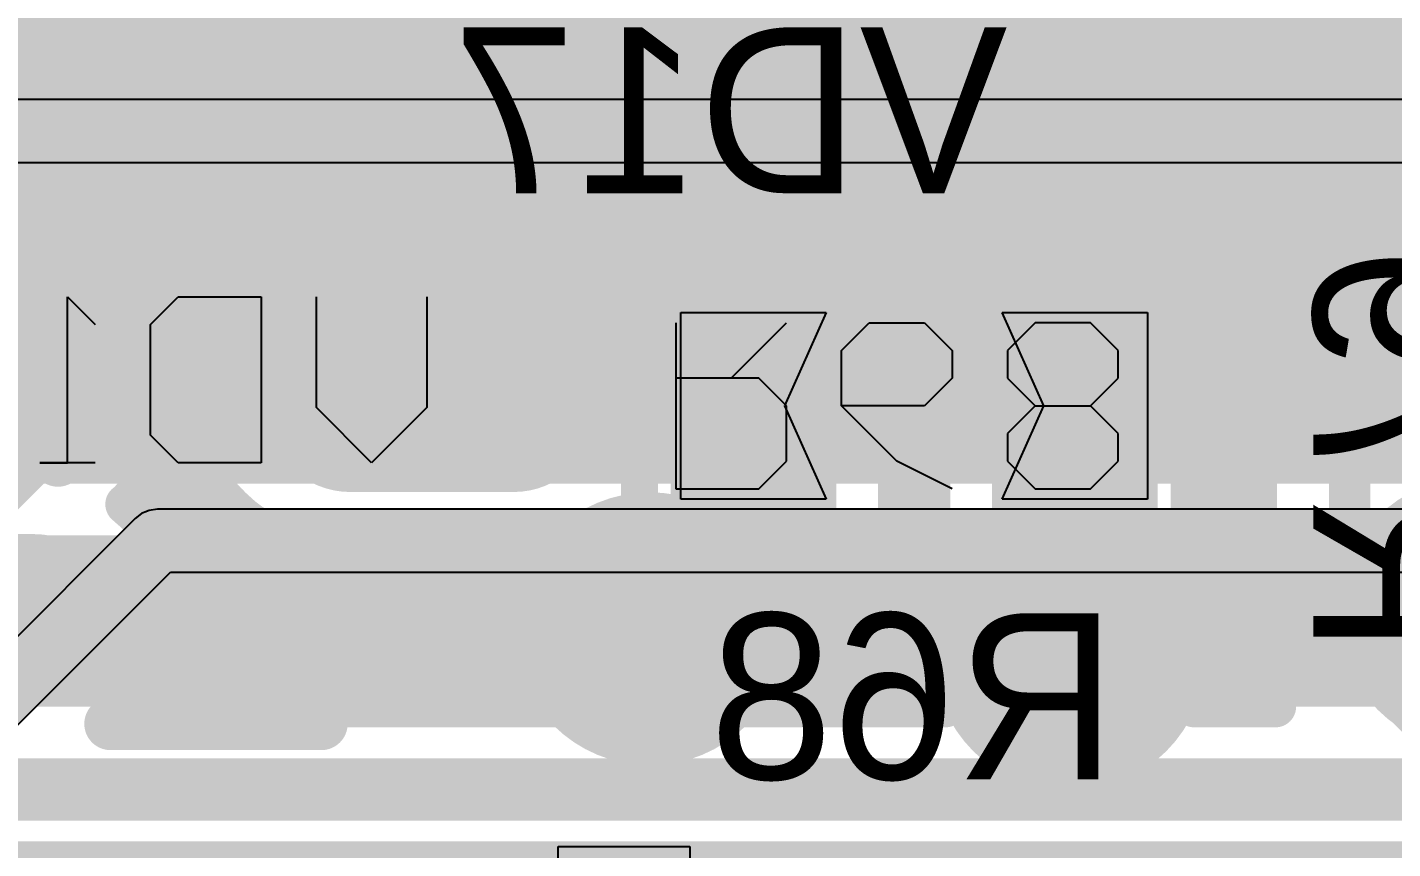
# Model space of a CAD drawing. Header units: millimetres. Extents: x 0.11 to 5.67, y 0.55 to 4.24.
# Drawn here: x 1.1594 to 1.4186, y 3.0596 to 3.2155 of the extents above; entities that cross this region are included whole.
import ezdxf

# ---------------------------------------------------------------- set-up
doc = ezdxf.new("R2010")
doc.units = ezdxf.units.MM
doc.header["$MEASUREMENT"] = 0
for name, color, linetype in [('BottomLayer', 5, 'Continuous'), ('BottomOverlay', 54, 'Continuous'), ('BottomPaste', 16, 'Continuous'), ('BottomSolder', 6, 'Continuous'), ('InternalPlane1', 76, 'Continuous'), ('InternalPlane2', 16, 'Continuous'), ('Mechanical3', 76, 'Continuous'), ('MultiLayer', 9, 'Continuous'), ('TopLayer', 1, 'Continuous'), ('TopOverlay', 2, 'Continuous'), ('ViaHoleLayer', 16, 'Continuous')]:
    doc.layers.add(name, color=color, linetype=linetype)

# ---------------------------------------------------------------- blocks, each defined once
blk = doc.blocks.new('SOT_23_123__B_72')
at = {"layer": 'BottomLayer', "const_width": 0.0280709}
for points in [[(0.0612519, 0.0413386), (0.0302677, 0.0413386)], [(-0.0297481, 0.0013386), (-0.0607323, 0.0013386)], [(0.0612519, -0.0386614), (0.0302677, -0.0386614)]]:
    blk.add_lwpolyline(points, dxfattribs=at)
at = {"layer": 'BottomLayer', "const_width": 0.0140354}
for points in [[(0.02325, 0.0413386, 1), (0.0372854, 0.0413386, 1)], [(0.0542342, 0.0413386, 1), (0.0682696, 0.0413386, 1)], [(-0.06775, 0.0013386, 1), (-0.0537146, 0.0013386, 1)], [(-0.0367658, 0.0013386, 1), (-0.0227304, 0.0013386, 1)], [(0.02325, -0.0386614, 1), (0.0372854, -0.0386614, 1)], [(0.0542342, -0.0386614, 1), (0.0682696, -0.0386614, 1)]]:
    blk.add_lwpolyline(points, format="xyb", close=True, dxfattribs=at)
at = {"layer": 'BottomOverlay', "const_width": 0.01}
for points in [[(-0.0242402, 0.0613386), (-0.0242402, 0.0313386)], [(0.0157598, 0.0613386), (-0.0242402, 0.0613386)], [(0.0257598, 0.0113386), (0.0257598, -0.0086614)], [(-0.0242402, -0.0286614), (-0.0242402, -0.0586614)], [(0.0157598, -0.0586614), (-0.0242402, -0.0586614)]]:
    blk.add_lwpolyline(points, dxfattribs=at)
at = {"layer": 'BottomOverlay', "const_width": 0.005}
for points in [[(-0.0267402, 0.0613386, 1), (-0.0217402, 0.0613386, 1)], [(-0.0267402, 0.0613386, 1), (-0.0217402, 0.0613386, 1)], [(0.0132598, 0.0613386, 1), (0.0182598, 0.0613386, 1)], [(-0.0267402, 0.0313386, 1), (-0.0217402, 0.0313386, 1)], [(0.0232598, 0.0113386, 1), (0.0282598, 0.0113386, 1)], [(0.0232598, -0.0086614, 1), (0.0282598, -0.0086614, 1)], [(-0.0267402, -0.0286614, 1), (-0.0217402, -0.0286614, 1)], [(-0.0267402, -0.0586614, 1), (-0.0217402, -0.0586614, 1)], [(-0.0267402, -0.0586614, 1), (-0.0217402, -0.0586614, 1)], [(0.0132598, -0.0586614, 1), (0.0182598, -0.0586614, 1)]]:
    blk.add_lwpolyline(points, format="xyb", close=True, dxfattribs=at)
at = {"layer": 'BottomPaste', "const_width": 0.0280709}
for points in [[(0.0612519, 0.0413386), (0.0302677, 0.0413386)], [(-0.0297481, 0.0013386), (-0.0607323, 0.0013386)], [(0.0612519, -0.0386614), (0.0302677, -0.0386614)]]:
    blk.add_lwpolyline(points, dxfattribs=at)
at = {"layer": 'BottomPaste', "const_width": 0.0140354}
for points in [[(0.02325, 0.0413386, 1), (0.0372854, 0.0413386, 1)], [(0.0542342, 0.0413386, 1), (0.0682696, 0.0413386, 1)], [(-0.06775, 0.0013386, 1), (-0.0537146, 0.0013386, 1)], [(-0.0367658, 0.0013386, 1), (-0.0227304, 0.0013386, 1)], [(0.02325, -0.0386614, 1), (0.0372854, -0.0386614, 1)], [(0.0542342, -0.0386614, 1), (0.0682696, -0.0386614, 1)]]:
    blk.add_lwpolyline(points, format="xyb", close=True, dxfattribs=at)
at = {"layer": 'BottomSolder', "const_width": 0.0320079}
for points in [[(0.0612519, 0.0413386), (0.0302677, 0.0413386)], [(-0.0297481, 0.0013386), (-0.0607323, 0.0013386)], [(0.0612519, -0.0386614), (0.0302677, -0.0386614)]]:
    blk.add_lwpolyline(points, dxfattribs=at)
at = {"layer": 'BottomSolder', "const_width": 0.0160039}
for points in [[(0.0222657, 0.0413386, 1), (0.0382697, 0.0413386, 1)], [(0.0532499, 0.0413386, 1), (0.0692539, 0.0413386, 1)], [(-0.0687343, 0.0013386, 1), (-0.0527303, 0.0013386, 1)], [(-0.0377501, 0.0013386, 1), (-0.0217461, 0.0013386, 1)], [(0.0222657, -0.0386614, 1), (0.0382697, -0.0386614, 1)], [(0.0532499, -0.0386614, 1), (0.0692539, -0.0386614, 1)]]:
    blk.add_lwpolyline(points, format="xyb", close=True, dxfattribs=at)
at = {"layer": 'Mechanical3'}
for p, q in [((-0.0442913, 0.0013157), (-0.033796, 0.011811)), ((-0.033796, 0.011811), (-0.0233007, 0.0013157)), ((-0.0128054, -0.0196749), (-0.0128054, 0.011811)), ((-0.0128054, 0.011811), (0.0029376, 0.011811)), ((0.0029376, 0.011811), (0.0081852, 0.0065633)), ((0.0186805, 0.011811), (0.0291758, 0.011811)), ((0.0291758, 0.011811), (0.0239282, 0.011811)), ((0.0239282, 0.011811), (0.0239282, -0.0196749)), ((0.0449188, 0.0065633), (0.0449188, 0.011811)), ((0.0081852, 0.0065633), (0.0081852, -0.0144273)), ((0.0659094, -0.0144273), (0.0449188, 0.0065633)), ((-0.0442913, -0.0196749), (-0.0442913, 0.0013157)), ((-0.0233007, 0.0013157), (-0.0233007, -0.0196749)), ((0.0081852, -0.0144273), (0.0029376, -0.0196749)), ((0.0239282, -0.0196749), (0.0186805, -0.0144273)), ((0.0659094, -0.0196749), (0.0659094, -0.0144273)), ((0.0029376, -0.0196749), (-0.0128054, -0.0196749)), ((0.0449188, -0.0196749), (0.0659094, -0.0196749))]:
    blk.add_line(p, q, dxfattribs=at)
blk = doc.blocks.new('RC0603_B_108')
at = {"layer": 'BottomLayer'}
for points in [[(-0.0442913, -0.0177165), (-0.0167323, -0.0177165), (-0.0442913, 0.0177165), (-0.0167323, 0.0177165)], [(0.0442677, 0.0177165), (0.0167087, 0.0177165), (0.0442677, -0.0177165), (0.0167087, -0.0177165)]]:
    blk.add_solid(points, dxfattribs=at)
at = {"layer": 'BottomOverlay', "const_width": 0.0070079}
for points in [[(-0.0521653, -0.0255906), (-0.0521653, 0.0255906)], [(-0.0521653, 0.0255906), (0.0521654, 0.0255906)], [(0.0521654, -0.0255906), (0.0521654, 0.0255906)], [(-0.0521653, -0.0255906), (0.0521654, -0.0255906)]]:
    blk.add_lwpolyline(points, dxfattribs=at)
at = {"layer": 'BottomOverlay', "const_width": 0.0035039}
for points in [[(-0.0539173, 0.0255906, 1), (-0.0504133, 0.0255906, 1)], [(-0.0539173, 0.0255906, 1), (-0.0504133, 0.0255906, 1)], [(0.0504134, 0.0255906, 1), (0.0539174, 0.0255906, 1)], [(0.0504134, 0.0255906, 1), (0.0539174, 0.0255906, 1)], [(-0.0539173, -0.0255906, 1), (-0.0504133, -0.0255906, 1)], [(-0.0539173, -0.0255906, 1), (-0.0504133, -0.0255906, 1)], [(0.0504134, -0.0255906, 1), (0.0539174, -0.0255906, 1)], [(0.0504134, -0.0255906, 1), (0.0539174, -0.0255906, 1)]]:
    blk.add_lwpolyline(points, format="xyb", close=True, dxfattribs=at)
at = {"layer": 'BottomPaste'}
for p, q in [((-0.0442913, -0.0177165), (-0.0442913, 0.0177165)), ((-0.0442913, 0.0177165), (-0.0167323, 0.0177165)), ((-0.0167323, 0.0177165), (-0.0246063, 0)), ((0.0245827, 0), (0.0167087, 0.0177165)), ((0.0167087, 0.0177165), (0.0442677, 0.0177165)), ((0.0442677, 0.0177165), (0.0442677, -0.0177165)), ((-0.0246063, 0), (-0.0167323, -0.0177165)), ((0.0167087, -0.0177165), (0.0245827, 0)), ((-0.0167323, -0.0177165), (-0.0442913, -0.0177165)), ((0.0442677, -0.0177165), (0.0167087, -0.0177165))]:
    blk.add_line(p, q, dxfattribs=at)
at = {"layer": 'BottomSolder'}
for points in [[(-0.0462598, -0.019685), (-0.0147638, -0.019685), (-0.0462598, 0.019685), (-0.0147638, 0.019685)], [(0.0462362, 0.019685), (0.0147402, 0.019685), (0.0462362, -0.019685), (0.0147402, -0.019685)]]:
    blk.add_solid(points, dxfattribs=at)
at = {"layer": 'Mechanical3'}
for p, q in [((-0.0452756, 0.015748), (-0.0452756, -0.0157379)), ((-0.0347803, 0.0052527), (-0.024285, 0.015748)), ((-0.0137897, 0.0105003), (-0.008542, 0.015748)), ((-0.008542, 0.015748), (0.0019533, 0.015748)), ((0.0019533, 0.015748), (0.0072009, 0.0105003)), ((0.0229439, 0.015748), (0.0176962, 0.0105003)), ((0.0334392, 0.015748), (0.0229439, 0.015748)), ((0.0386868, 0.0105003), (0.0334392, 0.015748)), ((-0.0137897, 5e-06), (-0.0137897, 0.0105003)), ((0.0072009, 0.0105003), (0.0072009, 0.0052527)), ((0.0176962, 0.0105003), (0.0176962, 0.0052527)), ((0.0386868, 0.0052527), (0.0386868, 0.0105003)), ((-0.0295326, 0.0052527), (-0.0452756, 0.0052527)), ((-0.024285, 5e-06), (-0.0295326, 0.0052527)), ((0.0072009, 0.0052527), (0.0019533, 5e-06)), ((0.0176962, 0.0052527), (0.0229439, 5e-06)), ((0.0334392, 5e-06), (0.0386868, 0.0052527)), ((-0.024285, -0.0104903), (-0.024285, 5e-06)), ((-0.0032944, -0.0104903), (-0.0137897, 5e-06)), ((0.0019533, 5e-06), (-0.0137897, 5e-06)), ((0.0229439, 5e-06), (0.0176962, -0.0052426)), ((0.0229439, 5e-06), (0.0334392, 5e-06)), ((0.0386868, -0.0052426), (0.0334392, 5e-06)), ((0.0176962, -0.0052426), (0.0176962, -0.0104903)), ((0.0386868, -0.0104903), (0.0386868, -0.0052426)), ((-0.0295326, -0.0157379), (-0.024285, -0.0104903)), ((0.0072009, -0.0157379), (-0.0032944, -0.0104903)), ((0.0176962, -0.0104903), (0.0229439, -0.0157379)), ((0.0334392, -0.0157379), (0.0386868, -0.0104903)), ((-0.0452756, -0.0157379), (-0.0295326, -0.0157379)), ((0.0229439, -0.0157379), (0.0334392, -0.0157379))]:
    blk.add_line(p, q, dxfattribs=at)
blk = doc.blocks.new('SO14_B_193')
at = {"layer": 'BottomOverlay'}
for p, q in [((-0.05, 0.075), (-0.025, 0.075)), ((-0.05, 0.05), (-0.05, 0.075)), ((-0.025, 0.05), (-0.05, 0.05))]:
    blk.add_line(p, q, dxfattribs=at)
blk = doc.blocks.new('CAP_13_26_236')
at = {"layer": 'TopOverlay', "const_width": 0.007874}
blk.add_lwpolyline([(-0.2559055, -1.1102363), (-0.2559055, -0.0629922)], dxfattribs=at)

msp = doc.modelspace()

# ---------------------------------------------------------------- linework, layer by layer
at = {"layer": 'BottomLayer'}
for points, const_width in [([(1.3622047, 3.2568898), (1.4104331, 3.2086614)], 0.007874), ([(1.1762009, 3.149626), (1.2726378, 3.2460629)], 0.019685), ([(1.1865995, 3.1934312), (1.2323651, 3.2391968)], 0.007874), ([(1.3548662, 3.2391733), (1.3927166, 3.2013229)], 0.007874), ([(1.231143, 3.1711615), (1.2893411, 3.2293596)], 0.007874), ([(0.9527559, 3.2194801), (1.2126484, 3.2194801)], 0.007874), ([(1.2794616, 3.2194801), (1.3745594, 3.2194801)], 0.007874), ([(1.0984252, 3.2116061), (1.2047744, 3.2116061)], 0.007874), ([(1.1296929, 3.2111615), (1.1606771, 3.2111615)], 0.007874), ([(1.2715876, 3.2116061), (1.3824334, 3.2116061)], 0.007874), ([(1.4104331, 3.0973301), (1.4104331, 3.2086614)], 0.007874), ([(1.1796007, 3.2037321), (1.1969004, 3.2037321)], 0.007874), ([(1.2637136, 3.2037321), (1.3903074, 3.2037321)], 0.007874), ([(1.3927166, 3.0973301), (1.3927166, 3.2013229)], 0.007874), ([(1.1855193, 3.1958581), (1.1890264, 3.1958581)], 0.007874), ([(1.2558396, 3.1958581), (1.3927166, 3.1958581)], 0.007874), ([(1.2479656, 3.1879841), (1.3927166, 3.1879841)], 0.007874), ([(1.2400916, 3.1801101), (1.3927166, 3.1801101)], 0.007874), ([(1.269685, 3.1751969), (1.3248032, 3.1751969)], 0.007874), ([(1.269685, 3.1671456), (1.269685, 3.1751969)], 0.007874), ([(1.3248032, 3.1122047), (1.3248032, 3.1751969)], 0.007874), ([(1.330685, 3.1122047), (1.330685, 3.1751969)], 0.007874), ([(1.330685, 3.1751969), (1.3858032, 3.1751969)], 0.007874), ([(1.3858032, 3.1122047), (1.3858032, 3.1751969)], 0.007874), ([(1.2322176, 3.1722361), (1.269685, 3.1722361)], 0.007874), ([(1.3248032, 3.1722361), (1.330685, 3.1722361)], 0.007874), ([(1.3858032, 3.1722361), (1.3927166, 3.1722361)], 0.007874), ([(1.231143, 3.1711615), (1.2516771, 3.1711615)], 0.007874), ([(1.2660742, 3.1671456), (1.269685, 3.1671456)], 0.007874), ([(1.3248032, 3.1643621), (1.330685, 3.1643621)], 0.007874), ([(1.3858032, 3.1643621), (1.3927166, 3.1643621)], 0.007874), ([(1.3248032, 3.1564881), (1.330685, 3.1564881)], 0.007874), ([(1.3858032, 3.1564881), (1.3927166, 3.1564881)], 0.007874), ([(1.1466535, 3.1269685), (1.169311, 3.149626)], 0.019685), ([(1.169311, 3.149626), (1.1762009, 3.149626)], 0.019685), ([(1.2135472, 3.1423622), (1.2151517, 3.1407577)], 0.019685), ([(1.236185, 3.1433465), (1.2363621, 3.1435236)], 0.019685), ([(1.2363621, 3.1435236), (1.2970669, 3.1435236)], 0.019685), ([(1.2970669, 3.1435236), (1.2972441, 3.1437008)], 0.019685), ([(1.3248032, 3.1486141), (1.330685, 3.1486141)], 0.007874), ([(1.3572835, 3.1427402), (1.3582441, 3.1437008)], 0.019685), ([(1.3572835, 3.0964567), (1.3572835, 3.1427402)], 0.019685), ([(1.3858032, 3.1486141), (1.3927166, 3.1486141)], 0.007874), ([(1.3248032, 3.1407401), (1.330685, 3.1407401)], 0.007874), ([(1.3858032, 3.1407401), (1.3927166, 3.1407401)], 0.007874), ([(1.3248032, 3.1328661), (1.330685, 3.1328661)], 0.007874), ([(1.3858032, 3.1328661), (1.3927166, 3.1328661)], 0.007874), ([(1.1781454, 3.1249921), (1.1975107, 3.1249921)], 0.007874), ([(1.3248032, 3.1249921), (1.330685, 3.1249921)], 0.007874), ([(1.3858032, 3.1249921), (1.3927166, 3.1249921)], 0.007874), ([(1.2666441, 3.1199016), (1.269685, 3.1199016)], 0.007874), ([(1.269685, 3.1122047), (1.269685, 3.1199016)], 0.007874), ([(1.1848435, 3.1171181), (1.211433, 3.1171181)], 0.007874), ([(1.2206929, 3.1155315), (1.2516771, 3.1155315)], 0.007874), ([(1.260937, 3.1171181), (1.269685, 3.1171181)], 0.007874), ([(1.3248032, 3.1171181), (1.330685, 3.1171181)], 0.007874), ([(1.3858032, 3.1171181), (1.3927166, 3.1171181)], 0.007874), ([(1.269685, 3.1122047), (1.3248032, 3.1122047)], 0.007874), ([(1.3336615, 3.1062992), (1.3336615, 3.1122047)], 0.007874), ([(1.3809055, 3.1122047), (1.3858032, 3.1122047)], 0.007874), ([(1.3809055, 3.1062992), (1.3809055, 3.1122047)], 0.007874), ([(1.1878597, 3.1092441), (1.3336615, 3.1092441)], 0.007874), ([(1.3809055, 3.1092441), (1.3927166, 3.1092441)], 0.007874), ([(1.1884218, 3.1013701), (1.3321691, 3.1013701)], 0.007874), ([(1.3823979, 3.1013701), (1.3927166, 3.1013701)], 0.007874), ([(1.4104331, 3.0973301), (1.425086, 3.0826772)], 0.007874), ([(1.1866895, 3.0934961), (1.3318648, 3.0934961)], 0.007874), ([(1.3827022, 3.0934961), (1.3931364, 3.0934961)], 0.007874), ([(1.1828966, 3.0866142), (1.3336615, 3.0866142)], 0.007874), ([(1.3809055, 3.0866142), (1.3963248, 3.0866142)], 0.007874), ([(1.1226052, 3.0688977), (1.4370078, 3.0688977)], 0.007874)]:
    msp.add_lwpolyline(points, dxfattribs=dict(at, const_width=const_width))
for points, const_width in [([(1.2106799, 3.2194801, 1), (1.2146169, 3.2194801, 1)], 0.003937), ([(1.2774931, 3.2194801, 1), (1.2814301, 3.2194801, 1)], 0.003937), ([(1.3725909, 3.2194801, 1), (1.3765279, 3.2194801, 1)], 0.003937), ([(1.1587086, 3.2111615, 1), (1.1626456, 3.2111615, 1)], 0.003937), ([(1.1587086, 3.2111615, 1), (1.1626456, 3.2111615, 1)], 0.003937), ([(1.2028059, 3.2116061, 1), (1.2067429, 3.2116061, 1)], 0.003937), ([(1.2696191, 3.2116061, 1), (1.2735561, 3.2116061, 1)], 0.003937), ([(1.3804649, 3.2116061, 1), (1.3844019, 3.2116061, 1)], 0.003937), ([(1.4084646, 3.2086614, 1), (1.4124016, 3.2086614, 1)], 0.003937), ([(1.4084646, 3.2086614, 1), (1.4124016, 3.2086614, 1)], 0.003937), ([(1.1776322, 3.2037321, 1), (1.1815692, 3.2037321, 1)], 0.003937), ([(1.1949319, 3.2037321, 1), (1.1988689, 3.2037321, 1)], 0.003937), ([(1.2617451, 3.2037321, 1), (1.2656821, 3.2037321, 1)], 0.003937), ([(1.3883389, 3.2037321, 1), (1.3922759, 3.2037321, 1)], 0.003937), ([(1.3907481, 3.2013229, 1), (1.3946851, 3.2013229, 1)], 0.003937), ([(1.3907481, 3.2013229, 1), (1.3946851, 3.2013229, 1)], 0.003937), ([(1.1835508, 3.1958581, 1), (1.1874878, 3.1958581, 1)], 0.003937), ([(1.1870579, 3.1958581, 1), (1.1909949, 3.1958581, 1)], 0.003937), ([(1.2538711, 3.1958581, 1), (1.2578081, 3.1958581, 1)], 0.003937), ([(1.3907481, 3.1958581, 1), (1.3946851, 3.1958581, 1)], 0.003937), ([(1.184631, 3.1934312, 1), (1.188568, 3.1934312, 1)], 0.003937), ([(1.184631, 3.1934312, 1), (1.188568, 3.1934312, 1)], 0.003937), ([(1.2459971, 3.1879841, 1), (1.2499341, 3.1879841, 1)], 0.003937), ([(1.3907481, 3.1879841, 1), (1.3946851, 3.1879841, 1)], 0.003937), ([(1.2381231, 3.1801101, 1), (1.2420601, 3.1801101, 1)], 0.003937), ([(1.3907481, 3.1801101, 1), (1.3946851, 3.1801101, 1)], 0.003937), ([(1.2677165, 3.1751969, 1), (1.2716535, 3.1751969, 1)], 0.003937), ([(1.2677165, 3.1751969, 1), (1.2716535, 3.1751969, 1)], 0.003937), ([(1.3228347, 3.1751969, 1), (1.3267717, 3.1751969, 1)], 0.003937), ([(1.3228347, 3.1751969, 1), (1.3267717, 3.1751969, 1)], 0.003937), ([(1.3287165, 3.1751969, 1), (1.3326535, 3.1751969, 1)], 0.003937), ([(1.3287165, 3.1751969, 1), (1.3326535, 3.1751969, 1)], 0.003937), ([(1.3838347, 3.1751969, 1), (1.3877717, 3.1751969, 1)], 0.003937), ([(1.3838347, 3.1751969, 1), (1.3877717, 3.1751969, 1)], 0.003937), ([(1.2302491, 3.1722361, 1), (1.2341861, 3.1722361, 1)], 0.003937), ([(1.2677165, 3.1722361, 1), (1.2716535, 3.1722361, 1)], 0.003937), ([(1.3228347, 3.1722361, 1), (1.3267717, 3.1722361, 1)], 0.003937), ([(1.3287165, 3.1722361, 1), (1.3326535, 3.1722361, 1)], 0.003937), ([(1.3838347, 3.1722361, 1), (1.3877717, 3.1722361, 1)], 0.003937), ([(1.3907481, 3.1722361, 1), (1.3946851, 3.1722361, 1)], 0.003937), ([(1.2291745, 3.1711615, 1), (1.2331115, 3.1711615, 1)], 0.003937), ([(1.2291745, 3.1711615, 1), (1.2331115, 3.1711615, 1)], 0.003937), ([(1.2497086, 3.1711615, 1), (1.2536456, 3.1711615, 1)], 0.003937), ([(1.2497086, 3.1711615, 1), (1.2536456, 3.1711615, 1)], 0.003937), ([(1.2641057, 3.1671456, 1), (1.2680427, 3.1671456, 1)], 0.003937), ([(1.2641057, 3.1671456, 1), (1.2680427, 3.1671456, 1)], 0.003937), ([(1.2677165, 3.1671456, 1), (1.2716535, 3.1671456, 1)], 0.003937), ([(1.2677165, 3.1671456, 1), (1.2716535, 3.1671456, 1)], 0.003937), ([(1.3228347, 3.1643621, 1), (1.3267717, 3.1643621, 1)], 0.003937), ([(1.3287165, 3.1643621, 1), (1.3326535, 3.1643621, 1)], 0.003937), ([(1.3838347, 3.1643621, 1), (1.3877717, 3.1643621, 1)], 0.003937), ([(1.3907481, 3.1643621, 1), (1.3946851, 3.1643621, 1)], 0.003937), ([(1.3228347, 3.1564881, 1), (1.3267717, 3.1564881, 1)], 0.003937), ([(1.3287165, 3.1564881, 1), (1.3326535, 3.1564881, 1)], 0.003937), ([(1.3838347, 3.1564881, 1), (1.3877717, 3.1564881, 1)], 0.003937), ([(1.3907481, 3.1564881, 1), (1.3946851, 3.1564881, 1)], 0.003937), ([(1.1643898, 3.149626, 1), (1.1742322, 3.149626, 1)], 0.0098425), ([(1.1643898, 3.149626, 1), (1.1742322, 3.149626, 1)], 0.0098425), ([(1.1712797, 3.149626, 1), (1.1811221, 3.149626, 1)], 0.0098425), ([(1.1712797, 3.149626, 1), (1.1811221, 3.149626, 1)], 0.0098425), ([(1.208626, 3.1423622, 1), (1.2184684, 3.1423622, 1)], 0.0098425), ([(1.2312638, 3.1433465, 1), (1.2411062, 3.1433465, 1)], 0.0098425), ([(1.2314409, 3.1435236, 1), (1.2412833, 3.1435236, 1)], 0.0098425), ([(1.2314409, 3.1435236, 1), (1.2412833, 3.1435236, 1)], 0.0098425), ([(1.2921457, 3.1435236, 1), (1.3019881, 3.1435236, 1)], 0.0098425), ([(1.2921457, 3.1435236, 1), (1.3019881, 3.1435236, 1)], 0.0098425), ([(1.2923229, 3.1437008, 1), (1.3021653, 3.1437008, 1)], 0.0098425), ([(1.3228347, 3.1486141, 1), (1.3267717, 3.1486141, 1)], 0.003937), ([(1.3287165, 3.1486141, 1), (1.3326535, 3.1486141, 1)], 0.003937), ([(1.3523623, 3.1427402, 1), (1.3622047, 3.1427402, 1)], 0.0098425), ([(1.3523623, 3.1427402, 1), (1.3622047, 3.1427402, 1)], 0.0098425), ([(1.3533229, 3.1437008, 1), (1.3631653, 3.1437008, 1)], 0.0098425), ([(1.3838347, 3.1486141, 1), (1.3877717, 3.1486141, 1)], 0.003937), ([(1.3907481, 3.1486141, 1), (1.3946851, 3.1486141, 1)], 0.003937), ([(1.2102305, 3.1407577, 1), (1.2200729, 3.1407577, 1)], 0.0098425), ([(1.3228347, 3.1407401, 1), (1.3267717, 3.1407401, 1)], 0.003937), ([(1.3287165, 3.1407401, 1), (1.3326535, 3.1407401, 1)], 0.003937), ([(1.3838347, 3.1407401, 1), (1.3877717, 3.1407401, 1)], 0.003937), ([(1.3907481, 3.1407401, 1), (1.3946851, 3.1407401, 1)], 0.003937), ([(1.3228347, 3.1328661, 1), (1.3267717, 3.1328661, 1)], 0.003937), ([(1.3287165, 3.1328661, 1), (1.3326535, 3.1328661, 1)], 0.003937), ([(1.3838347, 3.1328661, 1), (1.3877717, 3.1328661, 1)], 0.003937), ([(1.3907481, 3.1328661, 1), (1.3946851, 3.1328661, 1)], 0.003937), ([(1.1902318, 3.1322473, 1), (1.1941688, 3.1322473, 1)], 0.003937), ([(1.1902318, 3.1322473, 1), (1.1941688, 3.1322473, 1)], 0.003937), ([(1.1902318, 3.1322473, 1), (1.1941688, 3.1322473, 1)], 0.003937), ([(1.1761427, 3.1250196, 1), (1.1800797, 3.1250196, 1)], 0.003937), ([(1.1761769, 3.1249921, 1), (1.1801139, 3.1249921, 1)], 0.003937), ([(1.1773312, 3.1262081, 1), (1.1812682, 3.1262081, 1)], 0.003937), ([(1.1773312, 3.1262081, 1), (1.1812682, 3.1262081, 1)], 0.003937), ([(1.1948754, 3.1256589, 1), (1.1988124, 3.1256589, 1)], 0.003937), ([(1.1955422, 3.1249921, 1), (1.1994792, 3.1249921, 1)], 0.003937), ([(1.3228347, 3.1249921, 1), (1.3267717, 3.1249921, 1)], 0.003937), ([(1.3287165, 3.1249921, 1), (1.3326535, 3.1249921, 1)], 0.003937), ([(1.3838347, 3.1249921, 1), (1.3877717, 3.1249921, 1)], 0.003937), ([(1.3907481, 3.1249921, 1), (1.3946851, 3.1249921, 1)], 0.003937), ([(1.1964799, 3.1240544, 1), (1.2004169, 3.1240544, 1)], 0.003937), ([(1.2646756, 3.1199016, 1), (1.2686126, 3.1199016, 1)], 0.003937), ([(1.2646756, 3.1199016, 1), (1.2686126, 3.1199016, 1)], 0.003937), ([(1.2677165, 3.1199016, 1), (1.2716535, 3.1199016, 1)], 0.003937), ([(1.2677165, 3.1199016, 1), (1.2716535, 3.1199016, 1)], 0.003937), ([(1.2078483, 3.117746, 1), (1.2117853, 3.117746, 1)], 0.003937), ([(1.2078483, 3.117746, 1), (1.2117853, 3.117746, 1)], 0.003937), ([(1.182875, 3.1171181, 1), (1.186812, 3.1171181, 1)], 0.003937), ([(1.2094645, 3.1171181, 1), (1.2134015, 3.1171181, 1)], 0.003937), ([(1.2187244, 3.1155315, 1), (1.2226614, 3.1155315, 1)], 0.003937), ([(1.2187244, 3.1155315, 1), (1.2226614, 3.1155315, 1)], 0.003937), ([(1.2497086, 3.1155315, 1), (1.2536456, 3.1155315, 1)], 0.003937), ([(1.2497086, 3.1155315, 1), (1.2536456, 3.1155315, 1)], 0.003937), ([(1.2589685, 3.1171181, 1), (1.2629055, 3.1171181, 1)], 0.003937), ([(1.2677165, 3.1171181, 1), (1.2716535, 3.1171181, 1)], 0.003937), ([(1.3228347, 3.1171181, 1), (1.3267717, 3.1171181, 1)], 0.003937), ([(1.3287165, 3.1171181, 1), (1.3326535, 3.1171181, 1)], 0.003937), ([(1.3838347, 3.1171181, 1), (1.3877717, 3.1171181, 1)], 0.003937), ([(1.3907481, 3.1171181, 1), (1.3946851, 3.1171181, 1)], 0.003937), ([(1.2677165, 3.1122047, 1), (1.2716535, 3.1122047, 1)], 0.003937), ([(1.2677165, 3.1122047, 1), (1.2716535, 3.1122047, 1)], 0.003937), ([(1.3228347, 3.1122047, 1), (1.3267717, 3.1122047, 1)], 0.003937), ([(1.3228347, 3.1122047, 1), (1.3267717, 3.1122047, 1)], 0.003937), ([(1.3287165, 3.1122047, 1), (1.3326535, 3.1122047, 1)], 0.003937), ([(1.331693, 3.1122047, 1), (1.33563, 3.1122047, 1)], 0.003937), ([(1.378937, 3.1122047, 1), (1.382874, 3.1122047, 1)], 0.003937), ([(1.378937, 3.1122047, 1), (1.382874, 3.1122047, 1)], 0.003937), ([(1.3838347, 3.1122047, 1), (1.3877717, 3.1122047, 1)], 0.003937), ([(1.3838347, 3.1122047, 1), (1.3877717, 3.1122047, 1)], 0.003937), ([(1.1858912, 3.1092441, 1), (1.1898282, 3.1092441, 1)], 0.003937), ([(1.2716536, 3.1013781, 1), (1.2834646, 3.1013781, 1)], 0.011811), ([(1.331693, 3.1092441, 1), (1.33563, 3.1092441, 1)], 0.003937), ([(1.378937, 3.1092441, 1), (1.382874, 3.1092441, 1)], 0.003937), ([(1.3907481, 3.1092441, 1), (1.3946851, 3.1092441, 1)], 0.003937), ([(1.331693, 3.1062992, 1), (1.33563, 3.1062992, 1)], 0.003937), ([(1.331693, 3.1062992, 1), (1.33563, 3.1062992, 1)], 0.003937), ([(1.351378, 3.0964567, 1), (1.363189, 3.0964567, 1)], 0.011811), ([(1.378937, 3.1062992, 1), (1.382874, 3.1062992, 1)], 0.003937), ([(1.378937, 3.1062992, 1), (1.382874, 3.1062992, 1)], 0.003937), ([(1.1865236, 3.1033465, 1), (1.1904606, 3.1033465, 1)], 0.003937), ([(1.1865236, 3.1033465, 1), (1.1904606, 3.1033465, 1)], 0.003937), ([(1.3523623, 3.0964567, 1), (1.3622047, 3.0964567, 1)], 0.0098425), ([(1.1864533, 3.1013701, 1), (1.1903903, 3.1013701, 1)], 0.003937), ([(1.3302006, 3.1013701, 1), (1.3341376, 3.1013701, 1)], 0.003937), ([(1.3804294, 3.1013701, 1), (1.3843664, 3.1013701, 1)], 0.003937), ([(1.3907481, 3.1013701, 1), (1.3946851, 3.1013701, 1)], 0.003937), ([(1.3809055, 3.0964567, 1), (1.3848425, 3.0964567, 1)], 0.003937), ([(1.3809055, 3.0964567, 1), (1.3848425, 3.0964567, 1)], 0.003937), ([(1.3907481, 3.0973301, 1), (1.3946851, 3.0973301, 1)], 0.003937), ([(1.3907481, 3.0973301, 1), (1.3946851, 3.0973301, 1)], 0.003937), ([(1.3907481, 3.0973301, 1), (1.3946851, 3.0973301, 1)], 0.003937), ([(1.4084646, 3.0973301, 1), (1.4124016, 3.0973301, 1)], 0.003937), ([(1.4084646, 3.0973301, 1), (1.4124016, 3.0973301, 1)], 0.003937), ([(1.184721, 3.0934961, 1), (1.188658, 3.0934961, 1)], 0.003937), ([(1.3298963, 3.0934961, 1), (1.3338333, 3.0934961, 1)], 0.003937), ([(1.3807337, 3.0934961, 1), (1.3846707, 3.0934961, 1)], 0.003937), ([(1.3911679, 3.0934961, 1), (1.3951049, 3.0934961, 1)], 0.003937), ([(1.1809281, 3.0866142, 1), (1.1848651, 3.0866142, 1)], 0.003937), ([(1.1809281, 3.0866142, 1), (1.1848651, 3.0866142, 1)], 0.003937), ([(1.331693, 3.0866142, 1), (1.33563, 3.0866142, 1)], 0.003937), ([(1.331693, 3.0866142, 1), (1.33563, 3.0866142, 1)], 0.003937), ([(1.378937, 3.0866142, 1), (1.382874, 3.0866142, 1)], 0.003937), ([(1.378937, 3.0866142, 1), (1.382874, 3.0866142, 1)], 0.003937), ([(1.3943563, 3.0866142, 1), (1.3982933, 3.0866142, 1)], 0.003937), ([(1.3943563, 3.0866142, 1), (1.3982933, 3.0866142, 1)], 0.003937), ([(1.3943563, 3.0866142, 1), (1.3982933, 3.0866142, 1)], 0.003937)]:
    msp.add_lwpolyline(points, format="xyb", close=True, dxfattribs=dict(at, const_width=const_width))
at = {"layer": 'BottomLayer', "const_width": 0.007874}
for points in [[(1.1606771, 3.2111615, -0.3092754929017901), (1.1865995, 3.1934312)], [(1.2516771, 3.1711615, -0.1368566500599261), (1.2660742, 3.1671456)], [(1.1922003, 3.1322473, -0.1543422025354869), (1.1792997, 3.1262081)], [(1.1922003, 3.1322473, -0.1543422025354869), (1.1792997, 3.1262081)], [(1.1968439, 3.1256589, -0.08593595304923142), (1.1922003, 3.1322473)], [(1.1781112, 3.1250196, -0.2271319020091008), (1.1884921, 3.1033465)], [(1.2098168, 3.117746, -0.1403069229311059), (1.1984484, 3.1240544)], [(1.2666441, 3.1199016, -0.1430056354815388), (1.2516771, 3.1155315)], [(1.2206929, 3.1155315, -0.1007727925736306), (1.2098168, 3.117746)], [(1.3336615, 3.0866142, -0.2), (1.3336615, 3.1062992)], [(1.3809055, 3.1062992, -0.09901951359278484), (1.382874, 3.0964567)], [(1.1884921, 3.1033465, -0.162777348793399), (1.1828966, 3.0866142)], [(1.382874, 3.0964567, -0.09901951359278488), (1.3809055, 3.0866142)], [(1.3963248, 3.0866142, -0.163838509771473), (1.3927166, 3.0973301)], [(1.3963248, 3.0866142, -0.163838509771473), (1.3927166, 3.0973301)]]:
    msp.add_lwpolyline(points, format="xyb", dxfattribs=at)
at = {"layer": 'InternalPlane1', "const_width": 0.0259055}
msp.add_lwpolyline([(1.3443308, 3.0964567, 1), (1.3702362, 3.0964567, 1)], format="xyb", close=True, dxfattribs=at)
at = {"layer": 'InternalPlane2'}
for p, q in [((1.5664303, 3.2018226), (1.109252, 3.2018226)), ((1.1117193, 3.1899096), (1.5688976, 3.1899096)), ((1.1825134, 3.1238638), (1.1816718, 3.1235152)), ((1.184055, 3.1240667), (1.1825134, 3.1238638)), ((1.6727295, 3.1240667), (1.184055, 3.1240667)), ((1.1798431, 3.1223221), (1.1316149, 3.0740939)), ((1.1810767, 3.1232687), (1.1798431, 3.1223221)), ((1.1816718, 3.1235152), (1.1810767, 3.1232687)), ((1.1417833, 3.0674147), (1.1865223, 3.1121537)), ((1.1865223, 3.1121537), (1.6751968, 3.1121537))]:
    msp.add_line(p, q, dxfattribs=at)
at = {"layer": 'InternalPlane2', "const_width": 0.011811}
for points in [[(1.109252, 3.1958661), (1.5688976, 3.1958661)], [(1.1358268, 3.069882), (1.184055, 3.1181102)], [(1.184055, 3.1181102), (1.6751968, 3.1181102)]]:
    msp.add_lwpolyline(points, dxfattribs=at)
at = {"layer": 'InternalPlane2'}
for points, const_width in [([(1.4211024, 3.1043307, 1), (1.4470078, 3.1043307, 1)], 0.0259055), ([(1.2646064, 3.1013781, 1), (1.2905118, 3.1013781, 1)], 0.0259055), ([(1.1811023, 3.1181102, 1), (1.1870077, 3.1181102, 1)], 0.0059055), ([(1.1811023, 3.1181102, 1), (1.1870077, 3.1181102, 1)], 0.0059055)]:
    msp.add_lwpolyline(points, format="xyb", close=True, dxfattribs=dict(at, const_width=const_width))
at = {"layer": 'MultiLayer', "const_width": 0.011811}
for points in [[(1.2716536, 3.1013781, 1), (1.2834646, 3.1013781, 1)], [(1.351378, 3.0964567, 1), (1.363189, 3.0964567, 1)]]:
    msp.add_lwpolyline(points, format="xyb", close=True, dxfattribs=at)
at = {"layer": 'TopLayer'}
for points, const_width in [([(1.2145669, 3.1988189), (1.2145669, 3.2903543)], 0.0295276), ([(0.7362124, 3.2194801), (2.3218584, 3.2194801)], 0.007874), ([(0.7283384, 3.2116061), (2.3257874, 3.2116061)], 0.007874), ([(1.2145669, 3.1988189), (1.2263779, 3.1870079)], 0.0295276), ([(0.7204724, 3.2037321), (2.3257874, 3.2037321)], 0.007874), ([(0.7204724, 3.1958581), (2.3257874, 3.1958581)], 0.007874), ([(0.7821092, 3.1879841), (2.3257874, 3.1879841)], 0.007874), ([(0.788454, 3.1801101), (2.3257874, 3.1801101)], 0.007874), ([(0.7910351, 3.1722361), (2.3257874, 3.1722361)], 0.007874), ([(0.7910326, 3.1643621), (2.3257874, 3.1643621)], 0.007874), ([(0.7884457, 3.1564881), (1.5948366, 3.1564881)], 0.007874), ([(0.78209, 3.1486141), (1.5769987, 3.1486141)], 0.007874), ([(0.7204724, 3.1407401), (1.5718471, 3.1407401)], 0.007874), ([(0.9517716, 3.132874), (1.5699577, 3.132874)], 0.007874), ([(0.9591101, 3.1151575), (1.3398148, 3.1151575)], 0.007874), ([(1.3747522, 3.1151575), (1.5699577, 3.1151575)], 0.007874), ([(0.9531967, 3.1092441), (1.3351169, 3.1092441)], 0.007874), ([(1.3794501, 3.1092441), (1.5818468, 3.1092441)], 0.007874), ([(0.9453227, 3.1013701), (1.3321691, 3.1013701)], 0.007874), ([(1.3823979, 3.1013701), (1.6019214, 3.1013701)], 0.007874), ([(0.9374487, 3.0934961), (1.3318648, 3.0934961)], 0.007874), ([(1.3827022, 3.0934961), (1.6097954, 3.0934961)], 0.007874), ([(1.1082677, 3.0905511), (1.3323837, 3.0905511)], 0.007874), ([(1.3821833, 3.0905511), (1.6132386, 3.0905511)], 0.007874), ([(1.1082677, 3.0718504), (1.7125984, 3.0718504)], 0.0098425), ([(1.1147907, 3.0561024), (1.6938976, 3.0561024)], 0.0098425)]:
    msp.add_lwpolyline(points, dxfattribs=dict(at, const_width=const_width))
for points, const_width in [([(1.207185, 3.1988189, 1), (1.2219488, 3.1988189, 1)], 0.0147638), ([(1.207185, 3.1988189, 1), (1.2219488, 3.1988189, 1)], 0.0147638), ([(1.218996, 3.1870079, 1), (1.2337598, 3.1870079, 1)], 0.0147638), ([(1.3378463, 3.1151575, 1), (1.3417833, 3.1151575, 1)], 0.003937), ([(1.3378463, 3.1151575, 1), (1.3417833, 3.1151575, 1)], 0.003937), ([(1.3727837, 3.1151575, 1), (1.3767207, 3.1151575, 1)], 0.003937), ([(1.3727837, 3.1151575, 1), (1.3767207, 3.1151575, 1)], 0.003937), ([(1.2716536, 3.1013781, 1), (1.2834646, 3.1013781, 1)], 0.011811), ([(1.3331484, 3.1092441, 1), (1.3370854, 3.1092441, 1)], 0.003937), ([(1.3774816, 3.1092441, 1), (1.3814186, 3.1092441, 1)], 0.003937), ([(1.351378, 3.0964567, 1), (1.363189, 3.0964567, 1)], 0.011811), ([(1.3302006, 3.1013701, 1), (1.3341376, 3.1013701, 1)], 0.003937), ([(1.3804294, 3.1013701, 1), (1.3843664, 3.1013701, 1)], 0.003937), ([(1.3809055, 3.0964567, 1), (1.3848425, 3.0964567, 1)], 0.003937), ([(1.3809055, 3.0964567, 1), (1.3848425, 3.0964567, 1)], 0.003937), ([(1.3298963, 3.0934961, 1), (1.3338333, 3.0934961, 1)], 0.003937), ([(1.3807337, 3.0934961, 1), (1.3846707, 3.0934961, 1)], 0.003937), ([(1.3304152, 3.0905511, 1), (1.3343522, 3.0905511, 1)], 0.003937), ([(1.3304152, 3.0905511, 1), (1.3343522, 3.0905511, 1)], 0.003937), ([(1.3802148, 3.0905511, 1), (1.3841518, 3.0905511, 1)], 0.003937), ([(1.3802148, 3.0905511, 1), (1.3841518, 3.0905511, 1)], 0.003937)]:
    msp.add_lwpolyline(points, format="xyb", close=True, dxfattribs=dict(at, const_width=const_width))
at = {"layer": 'TopLayer', "const_width": 0.007874}
for points in [[(1.3323837, 3.0905511, -0.2693230786246846), (1.3398148, 3.1151575)], [(1.3747522, 3.1151575, -0.2077776394535858), (1.382874, 3.0964567)], [(1.382874, 3.0964567, -0.05828391149421362), (1.3821833, 3.0905511)]]:
    msp.add_lwpolyline(points, format="xyb", dxfattribs=at)
at = {"layer": 'ViaHoleLayer', "const_width": 0.0059055}
for points in [[(1.2746064, 3.1013781, 1), (1.2805118, 3.1013781, 1)], [(1.3543308, 3.0964567, 1), (1.3602362, 3.0964567, 1)]]:
    msp.add_lwpolyline(points, format="xyb", close=True, dxfattribs=at)

# ---------------------------------------------------------------- block references
for name, p, rotation in [('CAP_13_26_236', (1.8456693, 2.961378), 270), ('SOT_23_123__B_72', (1.1909448, 3.1446851), 180), ('RC0603_B_108', (1.3277559, 3.1437008), 360), ('SO14_B_193', (1.2101575, 3.0100394), 270)]:
    msp.add_blockref(name, p, dxfattribs=dict(rotation=rotation))

# ---------------------------------------------------------------- texts
at = {"layer": 'BottomOverlay', "text_generation_flag": 2}
for s, p in [('VD17', (1.3454724, 3.1840551)), ('R68', (1.3661418, 3.0728347))]:
    msp.add_text(s, height=0.0314961, dxfattribs=at).set_placement(p)
msp.add_text('R79', height=0.0314961, rotation=270, dxfattribs=at).set_placement((1.4035433, 3.0964567))

doc.saveas('drawing.dxf')
